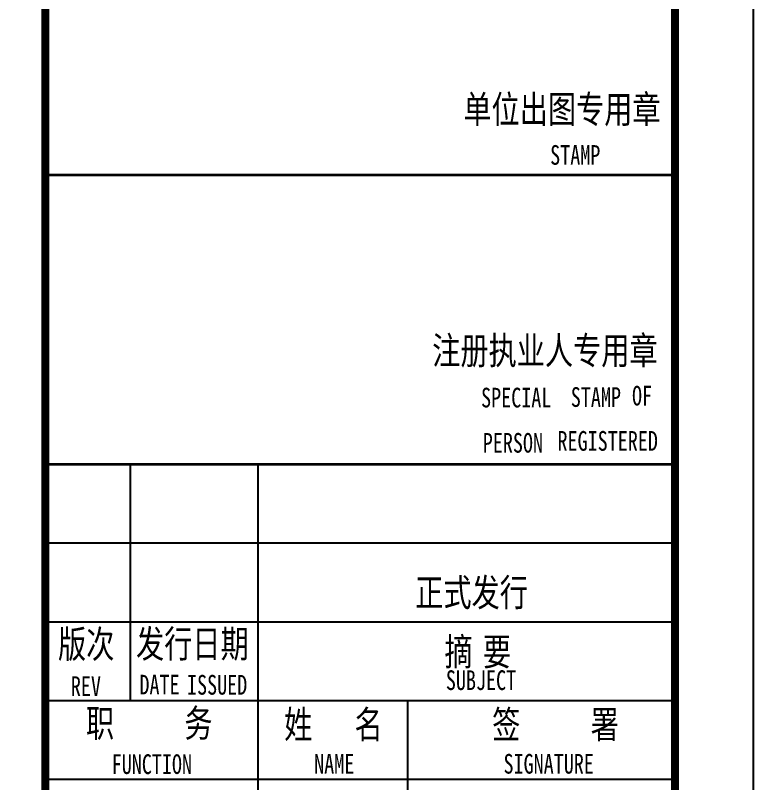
# Model space of a CAD drawing. Extents: x 28773 to 175644, y 7355 to 486294.
# Drawn here: x 145264 to 154644, y 88496 to 98251 of the extents above; entities that cross this region are included whole.
import ezdxf

# ---------------------------------------------------------------- set-up
doc = ezdxf.new("R2010")
doc.units = 0
doc.header["$LTSCALE"] = 1000
doc.header["$MEASUREMENT"] = 0
doc.layers.add('PUB_TITLE', color=7, linetype='Continuous')
doc.layers.add('TWT_TITLE', color=7, linetype='Continuous')
doc.styles.add('-宋体', font='', dxfattribs={"width": 0.8})
doc.styles.get('-宋体').set_extended_font_data('SimSun')

msp = doc.modelspace()

# ---------------------------------------------------------------- linework, layer by layer
for p, q in [((145644.1, 69551), (145644.1, 126951)), ((153620.3, 96222.8), (147668.5, 96222.8)), ((145644.1, 92551.4), (153644.1, 92551.4)), ((146725.4, 89551.4), (146725.4, 92551.4)), ((148344.1, 92551.4), (148344.1, 80551.4)), ((145644.1, 91551.4), (153644.1, 91551.4)), ((145644.1, 90551.4), (153644.1, 90551.4)), ((145644.1, 89551.4), (153644.1, 89551.4)), ((150248.5, 89551.4), (150248.5, 80522)), ((145644.1, 88551.4), (153644.1, 88551.4))]:
    msp.add_line(p, q)
at = {"const_width": 34}
for points in [[(145644.1, 96222.8), (153620.3, 96222.8)], [(145644.1, 92551.4), (153644.1, 92551.4)]]:
    msp.add_lwpolyline(points, dxfattribs=at)
at = {"layer": 'PUB_TITLE', "const_width": 100}
msp.add_lwpolyline([(145644.1, 126951), (153644.1, 126951), (153644.1, 69551.4), (145644.1, 69551.4)], close=True, dxfattribs=at)
at = {"layer": 'TWT_TITLE'}
msp.add_lwpolyline([(70544.1, 68551), (154644.1, 68551), (154644.1, 127951), (70544.1, 127951)], close=True, dxfattribs=at)
at = {"layer": 'TWT_TITLE', "const_width": 100}
msp.add_lwpolyline([(73044.1, 69551), (153644.1, 69551), (153644.1, 126951), (73044.1, 126951)], close=True, dxfattribs=at)

# ---------------------------------------------------------------- texts
at = {"style": '-宋体', "width": 0.75}
for s, height, p in [('单位出图专用章', 350, (150955.8, 96883.3)), ('STAMP', 250, (152059.1, 96353.5)), ('注册执业人专用章', 350, (150560, 93820.3)), ('SPECIAL', 250, (151181.3, 93272.6)), ('STAMP', 250, (152321.1, 93279.8)), ('OF', 250, (153099, 93297.2)), ('REGISTERED', 250, (152152.2, 92722.9)), ('PERSON', 250, (151202.8, 92698.3)), ('正式发行', 350, (150344.4, 90747.7)), ('版次', 350, (145806.1, 90092.6)), ('发行日期', 350, (146797, 90095.7)), ('摘', 350, (150715.9, 89995.7)), ('要', 350, (151204.1, 89995.7)), ('REV', 250, (145969.4, 89608.6)), ('DATE', 250, (146840.9, 89627.7)), ('ISSUED', 250, (147445.4, 89626)), ('SUBJECT', 250, (150733.9, 89684.5)), ('职     务', 350, (146161.3, 89088)), ('姓   名', 350, (148679.3, 89072.7)), ('签     署', 350, (151322, 89071.8)), ('FUNCTION', 250, (146488.3, 88618.1)), ('NAME', 250, (149060.4, 88621.9)), ('SIGNATURE', 250, (151466.4, 88622.9))]:
    msp.add_text(s, height=height, dxfattribs=at).set_placement(p)

doc.saveas('drawing.dxf')
